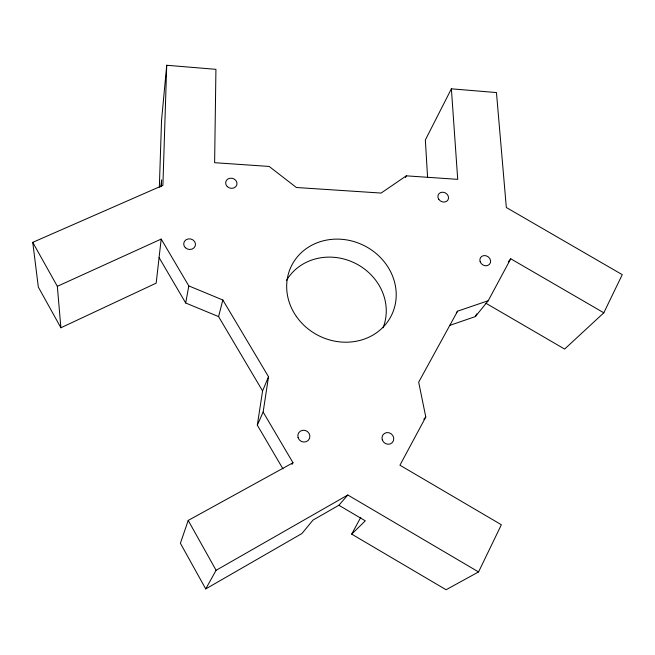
<?xml version="1.0" encoding="UTF-8"?>
<svg xmlns="http://www.w3.org/2000/svg" width="655" height="655" viewBox="0 0 655 655"><rect width="100%" height="100%" fill="white"/><g stroke="black" fill="none" stroke-linecap="round" stroke-linejoin="round"><path stroke-width="0.98" d="M159.337 187.24L161.548 120.332L166.714 65.263L215.929 69.332L214.619 162.702L269.164 166.435L296.371 187.502L381.112 193.061L406.305 175.835L457.714 179.355L451.385 88.826L496.457 92.56L506.331 207.512L622.25 274.658L603.812 312.803L564.635 349.066L485.936 303.273M161.392 186.036L161.589 179.928L160.876 186.831M166.714 65.263L162.899 185.349L32.75 242.35L38.326 287.07L60.89 327.77L156.177 283.14L161.187 239.075L57.337 286.325L60.89 327.77M282.968 468.906L257.317 425.152L263.138 412.06L268.525 376.756L222.839 300.006L188.787 285.899L161.187 239.075M257.317 425.152L262.581 390.937L268.525 376.756M262.581 390.937L218.573 316.602L185.701 303.003L188.787 285.899M218.573 316.602L222.839 300.006M263.138 412.06L293.006 462.758L188.206 520.43L180.403 543.265L205.727 588.935L301.947 533.522L312.984 520.103L338.864 505.259L347.813 495L478.559 571.938L501.37 524.745L399.935 465.206L425.791 417.047L418.684 382.176L457.575 311.174L488.229 300.719L510.736 258.774L603.812 312.803M405.412 177.603L406.305 175.835M451.385 88.826L425.349 139.957L427.584 177.464M449.453 325.502L475.358 316.578L476.791 313.909M478.559 571.938L446.071 589.737L351.694 534.12L360.79 517.311M205.727 588.935L216.093 570.308L347.813 495M292.015 464.387L293.006 462.758M456.379 312.738L457.575 311.174M508.305 261.861L510.736 258.774M475.358 316.578L488.229 300.719M423.785 419.266L425.791 417.047M351.694 534.12L365.326 520.84L338.864 505.259M159.083 257.603L185.701 303.003M32.75 242.35L57.337 286.325M188.206 520.43L216.093 570.308M286.399 280.602A53.907 49.076 26.3 0 1 354.756 263.048A53.907 49.076 26.3 0 1 383.06 327.787M296.314 316.373A55.79 50.443 26.4 0 0 390.896 316.488A55.79 50.443 26.4 0 0 337.128 239.116A55.79 50.443 26.4 0 0 296.314 316.373M480.148 261.713A5.617 4.872 34.6 0 0 489.318 264.497A5.617 4.872 34.6 0 0 486.231 255.81A5.617 4.872 34.6 0 0 480.148 261.713M382.258 439.783A6.075 5.666 42.1 0 0 392.23 442.649A6.075 5.666 42.1 0 0 389.16 432.791A6.075 5.666 42.1 0 0 382.258 439.783M298.033 437.524A6.132 5.846 32.4 0 0 308.202 440.43A6.132 5.846 32.4 0 0 305.32 430.45A6.132 5.846 32.4 0 0 298.033 437.524M185.349 247.705A5.92 5.314 11.4 0 0 195.255 245.854A5.92 5.314 11.4 0 0 188.165 238.936A5.92 5.314 11.4 0 0 185.349 247.705M227.277 186.585A5.739 5.035 15.2 0 0 236.815 184.915A5.739 5.035 15.2 0 0 229.88 178.258A5.739 5.035 15.2 0 0 227.277 186.585M438.76 199.308A5.518 4.741 29.7 0 0 447.995 199.898A5.518 4.741 29.7 0 0 442.886 192.202A5.518 4.741 29.7 0 0 438.76 199.308"/></g></svg>
